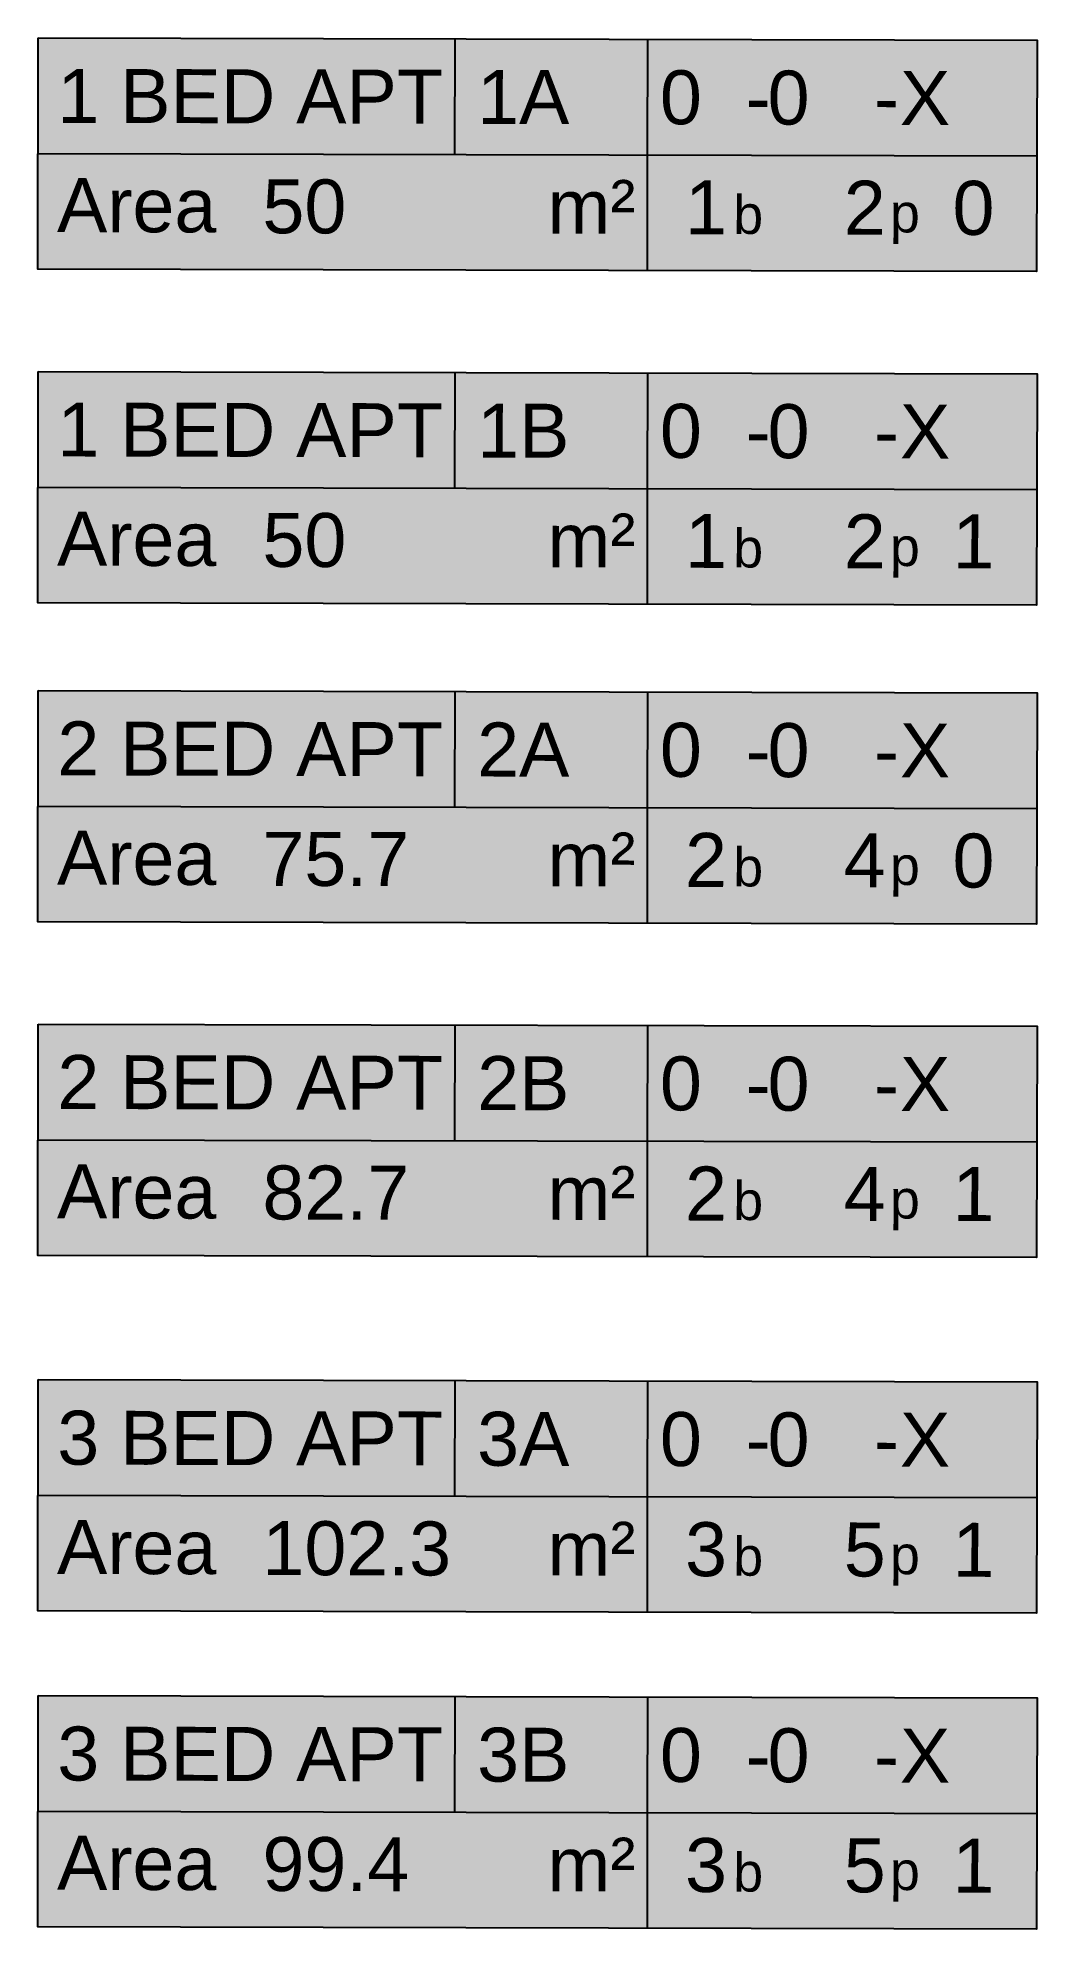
# Model space of a CAD drawing. Header units: millimetres. Extents: x 0 to 6479, y 0 to 12263.
import ezdxf

# ---------------------------------------------------------------- set-up
doc = ezdxf.new("R2010")
doc.units = ezdxf.units.MM
doc.layers.add('1A', color=1, linetype='Continuous')
doc.layers.add('1B', color=1, linetype='Continuous')
for name, color, linetype, plot in [('2A', 20, 'Continuous', False), ('2B', 20, 'Continuous', False), ('3A', 240, 'Continuous', False), ('3B', 240, 'Continuous', False)]:
    doc.layers.add(name, color=color, linetype=linetype, plot=plot)
doc.styles.add('TITLE', font='arial.ttf')

# ---------------------------------------------------------------- blocks, each defined once
blk = doc.blocks.new('Apt Stamp 200 Rev')
at = {"linetype": 'Continuous', "true_color": 0xfefefe}
h = blk.add_hatch(color=7, dxfattribs=at)
h.dxf.hatch_style = 1
h.paths.add_polyline_path([(0, 1350), (6476, 1350), (6476, -150), (0, -150)])
at = {"color": 0, "linetype": 'Continuous'}
for points in [[(0, 1350), (6476, 1350), (6476, -150), (0, -150), (0, 1350)], [(2700, 1350), (2700, 600)], [(3950, 1350), (3950, 600)], [(0, 600), (6476, 600)], [(3950, 600), (3950, -150)]]:
    blk.add_lwpolyline(points, dxfattribs=at)
at = {"color": 0, "linetype": 'Continuous', "attachment_point": 7, "style": 'TITLE'}
for s, insert, char_height in [('-', (4587, 798), 350), ('-', (5419, 798), 350), ('Area', (124, 86), 350), ('m²', (3304, 88), 350), ('b', (4508, 86), 250), ('p', (5524, 26), 250)]:
    blk.add_mtext_dynamic_manual_height_columns(s, width=864.7, gutter_width=12.5, heights=[0], dxfattribs=dict(at, insert=insert, char_height=char_height))
at = {"color": 0, "linetype": 'Continuous', "style": 'TITLE'}
for tag, p in [('BEDTYPE', (124, 799)), ('TYPE', (2846, 798)), ('Blk', (4030, 799)), ('Lvl', (4729, 799)), ('No.', (5587, 799)), ('Area', (1456, 86)), ('Beds', (4196, 86)), ('Pers', (5224, 86)), ('Dual', (5929, 86))]:
    blk.add_attdef(tag, p, '', height=350, dxfattribs=at)

msp = doc.modelspace()

# ---------------------------------------------------------------- block references
at = {"layer": '1A', "extrusion": (-2.26378e-08, -5.63147e-17, 1)}
ref = msp.add_blockref('Apt Stamp 200 Rev', (0, 10913, 0), dxfattribs=dict(at, rotation=359.8682450348385))
ref.add_attrib('BEDTYPE', '1 BED APT', (126, 11712, 0), dxfattribs={"layer": '0', "color": 0, "linetype": 'Continuous', "extrusion": (-2.26378e-08, -5.63147e-17, 1), "height": 350, "rotation": 359.8682, "style": 'TITLE'})
ref.add_attrib('TYPE', '1A', (2848, 11705, 0), dxfattribs={"layer": '0', "color": 0, "linetype": 'Continuous', "extrusion": (-2.26378e-08, -5.63147e-17, 1), "height": 350, "rotation": 359.8682, "style": 'TITLE'})
ref.add_attrib('Area', '50', (1456, 10996, 0), dxfattribs={"layer": '0', "color": 0, "linetype": 'Continuous', "extrusion": (-2.26378e-08, -5.63147e-17, 1), "height": 350, "rotation": 359.8682, "style": 'TITLE'})
ref.add_attrib('Blk', '0', (4033, 11703, 0), dxfattribs={"layer": '0', "color": 0, "linetype": 'Continuous', "extrusion": (-2.26378e-08, -5.63147e-17, 1), "height": 350, "rotation": 359.8682, "style": 'TITLE'})
ref.add_attrib('Lvl', '0', (4731, 11701, 0), dxfattribs={"layer": '0', "color": 0, "linetype": 'Continuous', "extrusion": (-2.26378e-08, -5.63147e-17, 1), "height": 350, "rotation": 359.8682, "style": 'TITLE'})
ref.add_attrib('No.', 'X', (5589, 11699, 0), dxfattribs={"layer": '0', "color": 0, "linetype": 'Continuous', "extrusion": (-2.26378e-08, -5.63147e-17, 1), "height": 350, "rotation": 359.8682, "style": 'TITLE'})
ref.add_attrib('Beds', '1', (4196, 10990, 0), dxfattribs={"layer": '0', "color": 0, "linetype": 'Continuous', "extrusion": (-2.26378e-08, -5.63147e-17, 1), "height": 350, "rotation": 359.8682, "style": 'TITLE'})
ref.add_attrib('Pers', '2', (5225, 10987, 0), dxfattribs={"layer": '0', "color": 0, "linetype": 'Continuous', "extrusion": (-2.26378e-08, -5.63147e-17, 1), "height": 350, "rotation": 359.8682, "style": 'TITLE'})
ref.add_attrib('Dual', '0', (5930, 10986, 0), dxfattribs={"layer": '0', "color": 0, "linetype": 'Continuous', "extrusion": (-2.26378e-08, -5.63147e-17, 1), "height": 350, "rotation": 359.8682, "style": 'TITLE'})
at = {"layer": '1B', "extrusion": (-2.26378e-08, -5.63147e-17, 1)}
ref = msp.add_blockref('Apt Stamp 200 Rev', (0, 8750, 0), dxfattribs=dict(at, rotation=359.8682450348385))
ref.add_attrib('BEDTYPE', '1 BED APT', (126, 9549, 0), dxfattribs={"layer": '0', "color": 0, "linetype": 'Continuous', "extrusion": (-2.26378e-08, -5.63147e-17, 1), "height": 350, "rotation": 359.8682, "style": 'TITLE'})
ref.add_attrib('TYPE', '1B', (2848, 9542, 0), dxfattribs={"layer": '0', "color": 0, "linetype": 'Continuous', "extrusion": (-2.26378e-08, -5.63147e-17, 1), "height": 350, "rotation": 359.8682, "style": 'TITLE'})
ref.add_attrib('Area', '50', (1456, 8833, 0), dxfattribs={"layer": '0', "color": 0, "linetype": 'Continuous', "extrusion": (-2.26378e-08, -5.63147e-17, 1), "height": 350, "rotation": 359.8682, "style": 'TITLE'})
ref.add_attrib('Blk', '0', (4033, 9540, 0), dxfattribs={"layer": '0', "color": 0, "linetype": 'Continuous', "extrusion": (-2.26378e-08, -5.63147e-17, 1), "height": 350, "rotation": 359.8682, "style": 'TITLE'})
ref.add_attrib('Lvl', '0', (4731, 9538, 0), dxfattribs={"layer": '0', "color": 0, "linetype": 'Continuous', "extrusion": (-2.26378e-08, -5.63147e-17, 1), "height": 350, "rotation": 359.8682, "style": 'TITLE'})
ref.add_attrib('No.', 'X', (5589, 9536, 0), dxfattribs={"layer": '0', "color": 0, "linetype": 'Continuous', "extrusion": (-2.26378e-08, -5.63147e-17, 1), "height": 350, "rotation": 359.8682, "style": 'TITLE'})
ref.add_attrib('Beds', '1', (4196, 8827, 0), dxfattribs={"layer": '0', "color": 0, "linetype": 'Continuous', "extrusion": (-2.26378e-08, -5.63147e-17, 1), "height": 350, "rotation": 359.8682, "style": 'TITLE'})
ref.add_attrib('Pers', '2', (5225, 8824, 0), dxfattribs={"layer": '0', "color": 0, "linetype": 'Continuous', "extrusion": (-2.26378e-08, -5.63147e-17, 1), "height": 350, "rotation": 359.8682, "style": 'TITLE'})
ref.add_attrib('Dual', '1', (5930, 8823, 0), dxfattribs={"layer": '0', "color": 0, "linetype": 'Continuous', "extrusion": (-2.26378e-08, -5.63147e-17, 1), "height": 350, "rotation": 359.8682, "style": 'TITLE'})
at = {"layer": '2A', "extrusion": (-2.26378e-08, -5.63147e-17, 1)}
ref = msp.add_blockref('Apt Stamp 200 Rev', (0, 6682, 0), dxfattribs=dict(at, rotation=359.8682450348385))
ref.add_attrib('BEDTYPE', '2 BED APT', (126, 7481, 0), dxfattribs={"layer": '0', "color": 0, "linetype": 'Continuous', "extrusion": (-2.26378e-08, -5.63147e-17, 1), "height": 350, "rotation": 359.8682, "style": 'TITLE'})
ref.add_attrib('TYPE', '2A', (2848, 7474, 0), dxfattribs={"layer": '0', "color": 0, "linetype": 'Continuous', "extrusion": (-2.26378e-08, -5.63147e-17, 1), "height": 350, "rotation": 359.8682, "style": 'TITLE'})
ref.add_attrib('Area', '75.7', (1456, 6765, 0), dxfattribs={"layer": '0', "color": 0, "linetype": 'Continuous', "extrusion": (-2.26378e-08, -5.63147e-17, 1), "height": 350, "rotation": 359.8682, "style": 'TITLE'})
ref.add_attrib('Blk', '0', (4033, 7472, 0), dxfattribs={"layer": '0', "color": 0, "linetype": 'Continuous', "extrusion": (-2.26378e-08, -5.63147e-17, 1), "height": 350, "rotation": 359.8682, "style": 'TITLE'})
ref.add_attrib('Lvl', '0', (4731, 7470, 0), dxfattribs={"layer": '0', "color": 0, "linetype": 'Continuous', "extrusion": (-2.26378e-08, -5.63147e-17, 1), "height": 350, "rotation": 359.8682, "style": 'TITLE'})
ref.add_attrib('No.', 'X', (5589, 7468, 0), dxfattribs={"layer": '0', "color": 0, "linetype": 'Continuous', "extrusion": (-2.26378e-08, -5.63147e-17, 1), "height": 350, "rotation": 359.8682, "style": 'TITLE'})
ref.add_attrib('Beds', '2', (4196, 6758, 0), dxfattribs={"layer": '0', "color": 0, "linetype": 'Continuous', "extrusion": (-2.26378e-08, -5.63147e-17, 1), "height": 350, "rotation": 359.8682, "style": 'TITLE'})
ref.add_attrib('Pers', '4', (5225, 6756, 0), dxfattribs={"layer": '0', "color": 0, "linetype": 'Continuous', "extrusion": (-2.26378e-08, -5.63147e-17, 1), "height": 350, "rotation": 359.8682, "style": 'TITLE'})
ref.add_attrib('Dual', '0', (5930, 6754, 0), dxfattribs={"layer": '0', "color": 0, "linetype": 'Continuous', "extrusion": (-2.26378e-08, -5.63147e-17, 1), "height": 350, "rotation": 359.8682, "style": 'TITLE'})
at = {"layer": '2B', "extrusion": (-2.26378e-08, -5.63147e-17, 1)}
ref = msp.add_blockref('Apt Stamp 200 Rev', (0, 4519, 0), dxfattribs=dict(at, rotation=359.8682450348385))
ref.add_attrib('BEDTYPE', '2 BED APT', (126, 5318, 0), dxfattribs={"layer": '0', "color": 0, "linetype": 'Continuous', "extrusion": (-2.26378e-08, -5.63147e-17, 1), "height": 350, "rotation": 359.8682, "style": 'TITLE'})
ref.add_attrib('TYPE', '2B', (2848, 5311, 0), dxfattribs={"layer": '0', "color": 0, "linetype": 'Continuous', "extrusion": (-2.26378e-08, -5.63147e-17, 1), "height": 350, "rotation": 359.8682, "style": 'TITLE'})
ref.add_attrib('Area', '82.7', (1456, 4602, 0), dxfattribs={"layer": '0', "color": 0, "linetype": 'Continuous', "extrusion": (-2.26378e-08, -5.63147e-17, 1), "height": 350, "rotation": 359.8682, "style": 'TITLE'})
ref.add_attrib('Blk', '0', (4033, 5309, 0), dxfattribs={"layer": '0', "color": 0, "linetype": 'Continuous', "extrusion": (-2.26378e-08, -5.63147e-17, 1), "height": 350, "rotation": 359.8682, "style": 'TITLE'})
ref.add_attrib('Lvl', '0', (4731, 5307, 0), dxfattribs={"layer": '0', "color": 0, "linetype": 'Continuous', "extrusion": (-2.26378e-08, -5.63147e-17, 1), "height": 350, "rotation": 359.8682, "style": 'TITLE'})
ref.add_attrib('No.', 'X', (5589, 5305, 0), dxfattribs={"layer": '0', "color": 0, "linetype": 'Continuous', "extrusion": (-2.26378e-08, -5.63147e-17, 1), "height": 350, "rotation": 359.8682, "style": 'TITLE'})
ref.add_attrib('Beds', '2', (4196, 4595, 0), dxfattribs={"layer": '0', "color": 0, "linetype": 'Continuous', "extrusion": (-2.26378e-08, -5.63147e-17, 1), "height": 350, "rotation": 359.8682, "style": 'TITLE'})
ref.add_attrib('Pers', '4', (5225, 4593, 0), dxfattribs={"layer": '0', "color": 0, "linetype": 'Continuous', "extrusion": (-2.26378e-08, -5.63147e-17, 1), "height": 350, "rotation": 359.8682, "style": 'TITLE'})
ref.add_attrib('Dual', '1', (5930, 4592, 0), dxfattribs={"layer": '0', "color": 0, "linetype": 'Continuous', "extrusion": (-2.26378e-08, -5.63147e-17, 1), "height": 350, "rotation": 359.8682, "style": 'TITLE'})
at = {"layer": '3A', "extrusion": (-2.26378e-08, -5.63147e-17, 1)}
ref = msp.add_blockref('Apt Stamp 200 Rev', (0, 2213, 0), dxfattribs=dict(at, rotation=359.8682450348385))
ref.add_attrib('BEDTYPE', '3 BED APT', (126, 3012, 0), dxfattribs={"layer": '0', "color": 0, "linetype": 'Continuous', "extrusion": (-2.26378e-08, -5.63147e-17, 1), "height": 350, "rotation": 359.8682, "style": 'TITLE'})
ref.add_attrib('TYPE', '3A', (2848, 3005, 0), dxfattribs={"layer": '0', "color": 0, "linetype": 'Continuous', "extrusion": (-2.26378e-08, -5.63147e-17, 1), "height": 350, "rotation": 359.8682, "style": 'TITLE'})
ref.add_attrib('Area', '102.3', (1456, 2296, 0), dxfattribs={"layer": '0', "color": 0, "linetype": 'Continuous', "extrusion": (-2.26378e-08, -5.63147e-17, 1), "height": 350, "rotation": 359.8682, "style": 'TITLE'})
ref.add_attrib('Blk', '0', (4033, 3003, 0), dxfattribs={"layer": '0', "color": 0, "linetype": 'Continuous', "extrusion": (-2.26378e-08, -5.63147e-17, 1), "height": 350, "rotation": 359.8682, "style": 'TITLE'})
ref.add_attrib('Lvl', '0', (4731, 3001, 0), dxfattribs={"layer": '0', "color": 0, "linetype": 'Continuous', "extrusion": (-2.26378e-08, -5.63147e-17, 1), "height": 350, "rotation": 359.8682, "style": 'TITLE'})
ref.add_attrib('No.', 'X', (5589, 2999, 0), dxfattribs={"layer": '0', "color": 0, "linetype": 'Continuous', "extrusion": (-2.26378e-08, -5.63147e-17, 1), "height": 350, "rotation": 359.8682, "style": 'TITLE'})
ref.add_attrib('Beds', '3', (4196, 2289, 0), dxfattribs={"layer": '0', "color": 0, "linetype": 'Continuous', "extrusion": (-2.26378e-08, -5.63147e-17, 1), "height": 350, "rotation": 359.8682, "style": 'TITLE'})
ref.add_attrib('Pers', '5', (5225, 2287, 0), dxfattribs={"layer": '0', "color": 0, "linetype": 'Continuous', "extrusion": (-2.26378e-08, -5.63147e-17, 1), "height": 350, "rotation": 359.8682, "style": 'TITLE'})
ref.add_attrib('Dual', '1', (5930, 2285, 0), dxfattribs={"layer": '0', "color": 0, "linetype": 'Continuous', "extrusion": (-2.26378e-08, -5.63147e-17, 1), "height": 350, "rotation": 359.8682, "style": 'TITLE'})
at = {"layer": '3B', "extrusion": (-2.26378e-08, -5.63147e-17, 1)}
ref = msp.add_blockref('Apt Stamp 200 Rev', (0, 165, 0), dxfattribs=dict(at, rotation=359.8682450348385))
ref.add_attrib('BEDTYPE', '3 BED APT', (126, 964, 0), dxfattribs={"layer": '0', "color": 0, "linetype": 'Continuous', "extrusion": (-2.26378e-08, -5.63147e-17, 1), "height": 350, "rotation": 359.8682, "style": 'TITLE'})
ref.add_attrib('TYPE', '3B', (2848, 957, 0), dxfattribs={"layer": '0', "color": 0, "linetype": 'Continuous', "extrusion": (-2.26378e-08, -5.63147e-17, 1), "height": 350, "rotation": 359.8682, "style": 'TITLE'})
ref.add_attrib('Area', '99.4', (1456, 248, 0), dxfattribs={"layer": '0', "color": 0, "linetype": 'Continuous', "extrusion": (-2.26378e-08, -5.63147e-17, 1), "height": 350, "rotation": 359.8682, "style": 'TITLE'})
ref.add_attrib('Blk', '0', (4033, 955, 0), dxfattribs={"layer": '0', "color": 0, "linetype": 'Continuous', "extrusion": (-2.26378e-08, -5.63147e-17, 1), "height": 350, "rotation": 359.8682, "style": 'TITLE'})
ref.add_attrib('Lvl', '0', (4731, 953, 0), dxfattribs={"layer": '0', "color": 0, "linetype": 'Continuous', "extrusion": (-2.26378e-08, -5.63147e-17, 1), "height": 350, "rotation": 359.8682, "style": 'TITLE'})
ref.add_attrib('No.', 'X', (5589, 951, 0), dxfattribs={"layer": '0', "color": 0, "linetype": 'Continuous', "extrusion": (-2.26378e-08, -5.63147e-17, 1), "height": 350, "rotation": 359.8682, "style": 'TITLE'})
ref.add_attrib('Beds', '3', (4196, 241, 0), dxfattribs={"layer": '0', "color": 0, "linetype": 'Continuous', "extrusion": (-2.26378e-08, -5.63147e-17, 1), "height": 350, "rotation": 359.8682, "style": 'TITLE'})
ref.add_attrib('Pers', '5', (5225, 239, 0), dxfattribs={"layer": '0', "color": 0, "linetype": 'Continuous', "extrusion": (-2.26378e-08, -5.63147e-17, 1), "height": 350, "rotation": 359.8682, "style": 'TITLE'})
ref.add_attrib('Dual', '1', (5930, 237, 0), dxfattribs={"layer": '0', "color": 0, "linetype": 'Continuous', "extrusion": (-2.26378e-08, -5.63147e-17, 1), "height": 350, "rotation": 359.8682, "style": 'TITLE'})

doc.saveas('drawing.dxf')
